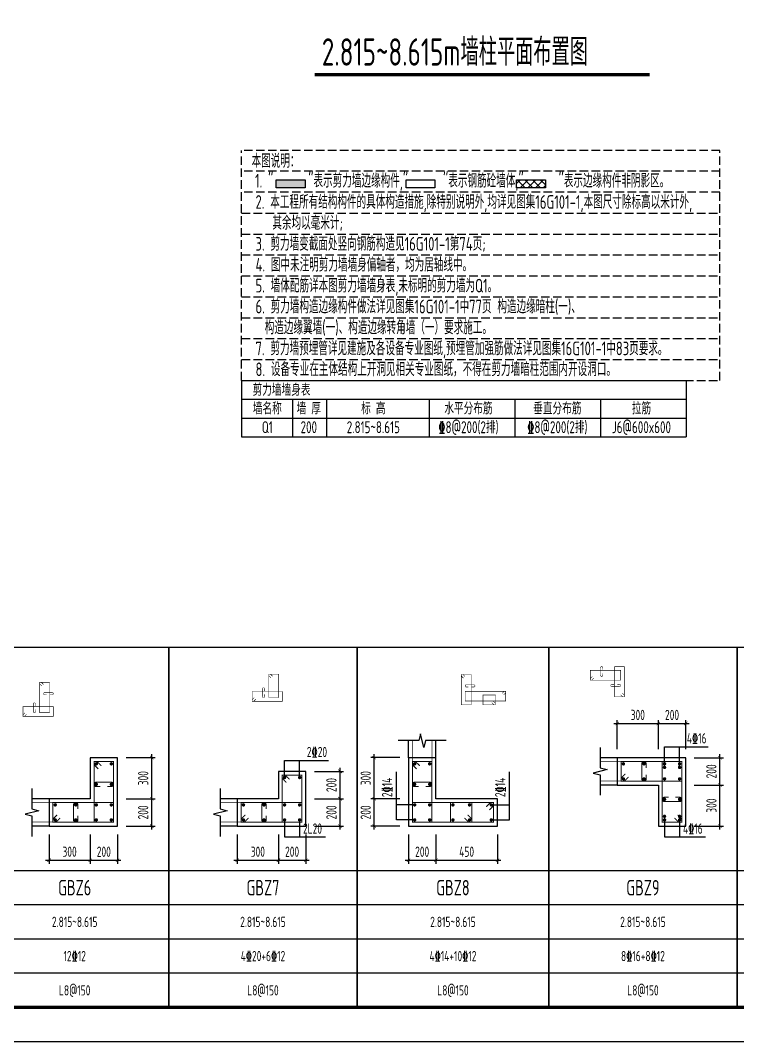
# Model space of a CAD drawing. Extents: x -1058961 to 23600, y -449123 to 2751847.
# Drawn here: x -432238 to -411288, y -150402 to -120549 of the extents above; entities that cross this region are included whole.
import ezdxf
from ezdxf.enums import TextEntityAlignment as Align

# ---------------------------------------------------------------- set-up
doc = ezdxf.new("R2010")
doc.units = 0
doc.header["$LTSCALE"] = 1000
doc.linetypes.add('DASH', pattern=[0.35, 0.25, -0.1])
doc.layers.get('0').update_dxf_attribs({"linetype": 'CONTINUOUS'})
doc.layers.get('DEFPOINTS').update_dxf_attribs({"linetype": 'CONTINUOUS'})
for name, color, linetype in [('-TK', 7, 'CONTINUOUS'), ('COLU_DE_DIM', 3, 'CONTINUOUS'), ('COLU_DE_TH', 7, 'CONTINUOUS'), ('HATCH', 8, 'CONTINUOUS'), ('LABEL', 1, 'CONTINUOUS'), ('LINK', 6, 'CONTINUOUS'), ('LINK-INDEX', 6, 'CONTINUOUS'), ('PUB_TEXT', 2, 'CONTINUOUS'), ('REIN', 6, 'CONTINUOUS'), ('S-文字', 7, 'CONTINUOUS'), ('S-表格线', 54, 'CONTINUOUS'), ('TAB', 7, 'CONTINUOUS'), ('TAB_TEXT', 7, 'CONTINUOUS'), ('TEXT25', 2, 'CONTINUOUS'), ('THIN', 7, 'CONTINUOUS')]:
    doc.layers.add(name, color=color, linetype=linetype)
doc.styles.add('TSSD_DIMENSION', font='Tssdeng.shx', dxfattribs={"width": 0.7, "bigfont": 'tssdchn.shx'})
doc.styles.add('TSSD_REIN', font='tssdeng.shx', dxfattribs={"width": 0.7, "height": 300, "bigfont": 'tssdchn.shx'})
doc.dimstyles.new('TSSD_25_100', dxfattribs={"dimtxt": 300, "dimasz": 100, "dimexe": 100, "dimexo": 250, "dimgap": 100, "dimtad": 1, "dimdec": 0, "dimlfac": 0.25, "dimzin": 0, "dimdsep": 46, "dimtxsty": 'TSSD_DIMENSION', "dimblk": 'ARCHTICK', "dimcen": 0, "dimdle": 100, "dimclrt": 7, "dimadec": 0, "dimazin": 0, "dimtfac": 1, "dimtdec": 0, "dimtix": 1, "dimtmove": 2, "dimatfit": 3, "dimldrblk": 'ARCHTICK', "dimfxl": 0, "dimtolj": 1, "dimtzin": 0, "dimarcsym": 0})

# ---------------------------------------------------------------- blocks, each defined once
blk = doc.blocks.new('_ArchTick')
at = {"color": 0, "linetype": 'ByBlock', "const_width": 0.15}
blk.add_lwpolyline([(-0.5, -0.5), (0.5, 0.5)], dxfattribs=at)
blk = doc.blocks.new('*D85')
at = {"layer": 'COLU_DE_DIM', "color": 0, "lineweight": -2}
for p, q in [((-431402, -144352), (-431402, -145202)), ((-430202, -144352), (-430202, -145202)), ((-431502, -145102), (-430102, -145102))]:
    blk.add_line(p, q, dxfattribs=at)
at = {"layer": 'DEFPOINTS', "color": 0}
for p in [(-431402, -144102), (-430202, -144102), (-430202, -145102)]:
    blk.add_point(p, dxfattribs=at)
at = {"layer": 'COLU_DE_DIM', "color": 0, "lineweight": -2, "xscale": 100, "yscale": 100, "zscale": 100, "rotation": 180}
blk.add_blockref('_ArchTick', (-431402, -145102), dxfattribs=at)
at = {"layer": 'COLU_DE_DIM', "color": 0, "lineweight": -2, "xscale": 100, "yscale": 100, "zscale": 100}
blk.add_blockref('_ArchTick', (-430202, -145102), dxfattribs=at)
at = {"layer": 'COLU_DE_DIM', "color": 7, "insert": (-430802, -144852), "char_height": 300, "attachment_point": 5, "style": 'TSSD_DIMENSION'}
blk.add_mtext('\\A1;300', dxfattribs=at)
blk = doc.blocks.new('*D86')
at = {"layer": 'COLU_DE_DIM', "color": 0, "lineweight": -2}
for p, q in [((-430202, -144352), (-430202, -145202)), ((-429402, -144352), (-429402, -145202)), ((-430302, -145102), (-429302, -145102))]:
    blk.add_line(p, q, dxfattribs=at)
at = {"layer": 'DEFPOINTS', "color": 0}
for p in [(-430202, -144102), (-429402, -144102), (-429402, -145102)]:
    blk.add_point(p, dxfattribs=at)
at = {"layer": 'COLU_DE_DIM', "color": 0, "lineweight": -2, "xscale": 100, "yscale": 100, "zscale": 100, "rotation": 180}
blk.add_blockref('_ArchTick', (-430202, -145102), dxfattribs=at)
at = {"layer": 'COLU_DE_DIM', "color": 0, "lineweight": -2, "xscale": 100, "yscale": 100, "zscale": 100}
blk.add_blockref('_ArchTick', (-429402, -145102), dxfattribs=at)
at = {"layer": 'COLU_DE_DIM', "color": 7, "insert": (-429802, -144852), "char_height": 300, "attachment_point": 5, "style": 'TSSD_DIMENSION'}
blk.add_mtext('\\A1;200', dxfattribs=at)
blk = doc.blocks.new('*D87')
at = {"layer": 'COLU_DE_DIM', "color": 0, "lineweight": -2}
for p, q in [((-428402, -144202), (-428402, -143202)), ((-429152, -143302), (-428302, -143302)), ((-429152, -144102), (-428302, -144102))]:
    blk.add_line(p, q, dxfattribs=at)
at = {"layer": 'DEFPOINTS', "color": 0}
for p in [(-429402, -143302), (-428402, -143302), (-429402, -144102)]:
    blk.add_point(p, dxfattribs=at)
at = {"layer": 'COLU_DE_DIM', "color": 0, "lineweight": -2, "xscale": 100, "yscale": 100, "zscale": 100}
for p, rotation in [((-428402, -143302), 90), ((-428402, -144102), 270)]:
    blk.add_blockref('_ArchTick', p, dxfattribs=dict(at, rotation=rotation))
at = {"layer": 'COLU_DE_DIM', "color": 7, "insert": (-428652, -143702), "char_height": 300, "attachment_point": 5, "rotation": 90, "style": 'TSSD_DIMENSION'}
blk.add_mtext('\\A1;200', dxfattribs=at)
blk = doc.blocks.new('*D88')
at = {"layer": 'COLU_DE_DIM', "color": 0, "lineweight": -2}
for p, q in [((-428402, -143402), (-428402, -142002)), ((-429152, -142102), (-428302, -142102)), ((-429152, -143302), (-428302, -143302))]:
    blk.add_line(p, q, dxfattribs=at)
at = {"layer": 'DEFPOINTS', "color": 0}
for p in [(-429402, -142102), (-428402, -142102), (-429402, -143302)]:
    blk.add_point(p, dxfattribs=at)
at = {"layer": 'COLU_DE_DIM', "color": 0, "lineweight": -2, "xscale": 100, "yscale": 100, "zscale": 100}
for p, rotation in [((-428402, -142102), 90), ((-428402, -143302), 270)]:
    blk.add_blockref('_ArchTick', p, dxfattribs=dict(at, rotation=rotation))
at = {"layer": 'COLU_DE_DIM', "color": 7, "insert": (-428652, -142702), "char_height": 300, "attachment_point": 5, "rotation": 90, "style": 'TSSD_DIMENSION'}
blk.add_mtext('\\A1;300', dxfattribs=at)
blk = doc.blocks.new('*D89')
at = {"layer": 'COLU_DE_DIM', "color": 0, "lineweight": -2}
for p, q in [((-414902, -141103), (-413502, -141103)), ((-414802, -141853), (-414802, -141003)), ((-413602, -141853), (-413602, -141003))]:
    blk.add_line(p, q, dxfattribs=at)
at = {"layer": 'DEFPOINTS', "color": 0}
for p in [(-413602, -141103), (-414802, -142103), (-413602, -142103)]:
    blk.add_point(p, dxfattribs=at)
at = {"layer": 'COLU_DE_DIM', "color": 0, "lineweight": -2, "xscale": 100, "yscale": 100, "zscale": 100, "rotation": 180}
blk.add_blockref('_ArchTick', (-414802, -141103), dxfattribs=at)
at = {"layer": 'COLU_DE_DIM', "color": 0, "lineweight": -2, "xscale": 100, "yscale": 100, "zscale": 100}
blk.add_blockref('_ArchTick', (-413602, -141103), dxfattribs=at)
at = {"layer": 'COLU_DE_DIM', "color": 7, "insert": (-414202, -140853), "char_height": 300, "attachment_point": 5, "style": 'TSSD_DIMENSION'}
blk.add_mtext('\\A1;300', dxfattribs=at)
blk = doc.blocks.new('*D90')
at = {"layer": 'COLU_DE_DIM', "color": 0, "lineweight": -2}
for p, q in [((-413702, -141103), (-412702, -141103)), ((-413602, -141853), (-413602, -141003)), ((-412802, -141853), (-412802, -141003))]:
    blk.add_line(p, q, dxfattribs=at)
at = {"layer": 'DEFPOINTS', "color": 0}
for p in [(-412802, -141103), (-413602, -142103), (-412802, -142103)]:
    blk.add_point(p, dxfattribs=at)
at = {"layer": 'COLU_DE_DIM', "color": 0, "lineweight": -2, "xscale": 100, "yscale": 100, "zscale": 100, "rotation": 180}
blk.add_blockref('_ArchTick', (-413602, -141103), dxfattribs=at)
at = {"layer": 'COLU_DE_DIM', "color": 0, "lineweight": -2, "xscale": 100, "yscale": 100, "zscale": 100}
blk.add_blockref('_ArchTick', (-412802, -141103), dxfattribs=at)
at = {"layer": 'COLU_DE_DIM', "color": 7, "insert": (-413202, -140853), "char_height": 300, "attachment_point": 5, "style": 'TSSD_DIMENSION'}
blk.add_mtext('\\A1;200', dxfattribs=at)
blk = doc.blocks.new('*D91')
at = {"layer": 'COLU_DE_DIM', "color": 0, "lineweight": -2}
for p, q in [((-412552, -142903), (-411702, -142903)), ((-411802, -144202), (-411802, -142803)), ((-412552, -144102), (-411702, -144102))]:
    blk.add_line(p, q, dxfattribs=at)
at = {"layer": 'DEFPOINTS', "color": 0}
for p in [(-412802, -142903), (-411802, -142903), (-412802, -144102)]:
    blk.add_point(p, dxfattribs=at)
at = {"layer": 'COLU_DE_DIM', "color": 0, "lineweight": -2, "xscale": 100, "yscale": 100, "zscale": 100}
for p, rotation in [((-411802, -142903), 90), ((-411802, -144102), 270)]:
    blk.add_blockref('_ArchTick', p, dxfattribs=dict(at, rotation=rotation))
at = {"layer": 'COLU_DE_DIM', "color": 7, "insert": (-412052, -143503), "char_height": 300, "attachment_point": 5, "rotation": 90, "style": 'TSSD_DIMENSION'}
blk.add_mtext('\\A1;300', dxfattribs=at)
blk = doc.blocks.new('*D92')
at = {"layer": 'COLU_DE_DIM', "color": 0, "lineweight": -2}
for p, q in [((-411802, -143003), (-411802, -142003)), ((-412552, -142103), (-411702, -142103)), ((-412552, -142903), (-411702, -142903))]:
    blk.add_line(p, q, dxfattribs=at)
at = {"layer": 'DEFPOINTS', "color": 0}
for p in [(-412802, -142103), (-411802, -142103), (-412802, -142903)]:
    blk.add_point(p, dxfattribs=at)
at = {"layer": 'COLU_DE_DIM', "color": 0, "lineweight": -2, "xscale": 100, "yscale": 100, "zscale": 100}
for p, rotation in [((-411802, -142103), 90), ((-411802, -142903), 270)]:
    blk.add_blockref('_ArchTick', p, dxfattribs=dict(at, rotation=rotation))
at = {"layer": 'COLU_DE_DIM', "color": 7, "insert": (-412052, -142503), "char_height": 300, "attachment_point": 5, "rotation": 90, "style": 'TSSD_DIMENSION'}
blk.add_mtext('\\A1;200', dxfattribs=at)
blk = doc.blocks.new('*D97')
at = {"layer": 'COLU_DE_DIM', "color": 0, "lineweight": -2}
for p, q in [((-420902, -144352), (-420902, -145202)), ((-420102, -144352), (-420102, -145202)), ((-421002, -145102), (-420002, -145102))]:
    blk.add_line(p, q, dxfattribs=at)
at = {"layer": 'DEFPOINTS', "color": 0}
for p in [(-420902, -144102), (-420102, -144102), (-420102, -145102)]:
    blk.add_point(p, dxfattribs=at)
at = {"layer": 'COLU_DE_DIM', "color": 0, "lineweight": -2, "xscale": 100, "yscale": 100, "zscale": 100, "rotation": 180}
blk.add_blockref('_ArchTick', (-420902, -145102), dxfattribs=at)
at = {"layer": 'COLU_DE_DIM', "color": 0, "lineweight": -2, "xscale": 100, "yscale": 100, "zscale": 100}
blk.add_blockref('_ArchTick', (-420102, -145102), dxfattribs=at)
at = {"layer": 'COLU_DE_DIM', "color": 7, "insert": (-420502, -144852), "char_height": 300, "attachment_point": 5, "style": 'TSSD_DIMENSION'}
blk.add_mtext('\\A1;200', dxfattribs=at)
blk = doc.blocks.new('*D98')
at = {"layer": 'COLU_DE_DIM', "color": 0, "lineweight": -2}
for p, q in [((-420102, -144352), (-420102, -145202)), ((-418302, -144352), (-418302, -145202)), ((-420202, -145102), (-418202, -145102))]:
    blk.add_line(p, q, dxfattribs=at)
at = {"layer": 'DEFPOINTS', "color": 0}
for p in [(-420102, -144102), (-418302, -144102), (-418302, -145102)]:
    blk.add_point(p, dxfattribs=at)
at = {"layer": 'COLU_DE_DIM', "color": 0, "lineweight": -2, "xscale": 100, "yscale": 100, "zscale": 100, "rotation": 180}
blk.add_blockref('_ArchTick', (-420102, -145102), dxfattribs=at)
at = {"layer": 'COLU_DE_DIM', "color": 0, "lineweight": -2, "xscale": 100, "yscale": 100, "zscale": 100}
blk.add_blockref('_ArchTick', (-418302, -145102), dxfattribs=at)
at = {"layer": 'COLU_DE_DIM', "color": 7, "insert": (-419202, -144852), "char_height": 300, "attachment_point": 5, "style": 'TSSD_DIMENSION'}
blk.add_mtext('\\A1;450', dxfattribs=at)
blk = doc.blocks.new('*D99')
at = {"layer": 'COLU_DE_DIM', "color": 0, "lineweight": -2}
for p, q in [((-421902, -144202), (-421902, -143202)), ((-421152, -143302), (-422002, -143302)), ((-421152, -144102), (-422002, -144102))]:
    blk.add_line(p, q, dxfattribs=at)
at = {"layer": 'DEFPOINTS', "color": 0}
for p in [(-421902, -143302), (-420902, -143302), (-420902, -144102)]:
    blk.add_point(p, dxfattribs=at)
at = {"layer": 'COLU_DE_DIM', "color": 0, "lineweight": -2, "xscale": 100, "yscale": 100, "zscale": 100}
for p, rotation in [((-421902, -143302), 90), ((-421902, -144102), 270)]:
    blk.add_blockref('_ArchTick', p, dxfattribs=dict(at, rotation=rotation))
at = {"layer": 'COLU_DE_DIM', "color": 7, "insert": (-422152, -143702), "char_height": 300, "attachment_point": 5, "rotation": 90, "style": 'TSSD_DIMENSION'}
blk.add_mtext('\\A1;200', dxfattribs=at)
blk = doc.blocks.new('*D100')
at = {"layer": 'COLU_DE_DIM', "color": 0, "lineweight": -2}
for p, q in [((-421902, -143402), (-421902, -142002)), ((-421152, -142102), (-422002, -142102)), ((-421152, -143302), (-422002, -143302))]:
    blk.add_line(p, q, dxfattribs=at)
at = {"layer": 'DEFPOINTS', "color": 0}
for p in [(-421902, -142102), (-420902, -142102), (-420902, -143302)]:
    blk.add_point(p, dxfattribs=at)
at = {"layer": 'COLU_DE_DIM', "color": 0, "lineweight": -2, "xscale": 100, "yscale": 100, "zscale": 100}
for p, rotation in [((-421902, -142102), 90), ((-421902, -143302), 270)]:
    blk.add_blockref('_ArchTick', p, dxfattribs=dict(at, rotation=rotation))
at = {"layer": 'COLU_DE_DIM', "color": 7, "insert": (-422152, -142702), "char_height": 300, "attachment_point": 5, "rotation": 90, "style": 'TSSD_DIMENSION'}
blk.add_mtext('\\A1;300', dxfattribs=at)
blk = doc.blocks.new('*D101')
at = {"layer": 'COLU_DE_DIM', "color": 0, "lineweight": -2}
for p, q in [((-425902, -144352), (-425902, -145202)), ((-424702, -144352), (-424702, -145202)), ((-426002, -145102), (-424602, -145102))]:
    blk.add_line(p, q, dxfattribs=at)
at = {"layer": 'DEFPOINTS', "color": 0}
for p in [(-425902, -144102), (-424702, -144102), (-424702, -145102)]:
    blk.add_point(p, dxfattribs=at)
at = {"layer": 'COLU_DE_DIM', "color": 0, "lineweight": -2, "xscale": 100, "yscale": 100, "zscale": 100, "rotation": 180}
blk.add_blockref('_ArchTick', (-425902, -145102), dxfattribs=at)
at = {"layer": 'COLU_DE_DIM', "color": 0, "lineweight": -2, "xscale": 100, "yscale": 100, "zscale": 100}
blk.add_blockref('_ArchTick', (-424702, -145102), dxfattribs=at)
at = {"layer": 'COLU_DE_DIM', "color": 7, "insert": (-425302, -144852), "char_height": 300, "attachment_point": 5, "style": 'TSSD_DIMENSION'}
blk.add_mtext('\\A1;300', dxfattribs=at)
blk = doc.blocks.new('*D102')
at = {"layer": 'COLU_DE_DIM', "color": 0, "lineweight": -2}
for p, q in [((-424702, -144352), (-424702, -145202)), ((-423902, -144352), (-423902, -145202)), ((-424802, -145102), (-423802, -145102))]:
    blk.add_line(p, q, dxfattribs=at)
at = {"layer": 'DEFPOINTS', "color": 0}
for p in [(-424702, -144102), (-423902, -144102), (-423902, -145102)]:
    blk.add_point(p, dxfattribs=at)
at = {"layer": 'COLU_DE_DIM', "color": 0, "lineweight": -2, "xscale": 100, "yscale": 100, "zscale": 100, "rotation": 180}
blk.add_blockref('_ArchTick', (-424702, -145102), dxfattribs=at)
at = {"layer": 'COLU_DE_DIM', "color": 0, "lineweight": -2, "xscale": 100, "yscale": 100, "zscale": 100}
blk.add_blockref('_ArchTick', (-423902, -145102), dxfattribs=at)
at = {"layer": 'COLU_DE_DIM', "color": 7, "insert": (-424302, -144852), "char_height": 300, "attachment_point": 5, "style": 'TSSD_DIMENSION'}
blk.add_mtext('\\A1;200', dxfattribs=at)
blk = doc.blocks.new('*D103')
at = {"layer": 'COLU_DE_DIM', "color": 0, "lineweight": -2}
for p, q in [((-422902, -144202), (-422902, -143202)), ((-423652, -143302), (-422802, -143302)), ((-423652, -144102), (-422802, -144102))]:
    blk.add_line(p, q, dxfattribs=at)
at = {"layer": 'DEFPOINTS', "color": 0}
for p in [(-423902, -143302), (-422902, -143302), (-423902, -144102)]:
    blk.add_point(p, dxfattribs=at)
at = {"layer": 'COLU_DE_DIM', "color": 0, "lineweight": -2, "xscale": 100, "yscale": 100, "zscale": 100}
for p, rotation in [((-422902, -143302), 90), ((-422902, -144102), 270)]:
    blk.add_blockref('_ArchTick', p, dxfattribs=dict(at, rotation=rotation))
at = {"layer": 'COLU_DE_DIM', "color": 7, "insert": (-423152, -143702), "char_height": 300, "attachment_point": 5, "rotation": 90, "style": 'TSSD_DIMENSION'}
blk.add_mtext('\\A1;200', dxfattribs=at)
blk = doc.blocks.new('*D104')
at = {"layer": 'COLU_DE_DIM', "color": 0, "lineweight": -2}
for p, q in [((-423652, -142502), (-422802, -142502)), ((-422902, -143402), (-422902, -142402)), ((-423652, -143302), (-422802, -143302))]:
    blk.add_line(p, q, dxfattribs=at)
at = {"layer": 'DEFPOINTS', "color": 0}
for p in [(-423902, -142502), (-422902, -142502), (-423902, -143302)]:
    blk.add_point(p, dxfattribs=at)
at = {"layer": 'COLU_DE_DIM', "color": 0, "lineweight": -2, "xscale": 100, "yscale": 100, "zscale": 100}
for p, rotation in [((-422902, -142502), 90), ((-422902, -143302), 270)]:
    blk.add_blockref('_ArchTick', p, dxfattribs=dict(at, rotation=rotation))
at = {"layer": 'COLU_DE_DIM', "color": 7, "insert": (-423152, -142902), "char_height": 300, "attachment_point": 5, "rotation": 90, "style": 'TSSD_DIMENSION'}
blk.add_mtext('\\A1;200', dxfattribs=at)
blk = doc.blocks.new('*U411')
at = {"layer": 'HATCH'}
for points in [[(5140097, 756132), (5140097, 756363), (5140942, 756132)], [(5140097, 756363), (5140942, 756132), (5140942, 756363)]]:
    blk.add_solid(points, dxfattribs=at)
blk = doc.blocks.new('A1')
blk.add_lwpolyline([(0, 59400), (0, 0), (84100, 0), (84100, 59400)], close=True)
at = {"const_width": 100}
blk.add_lwpolyline([(2500, 58400), (2500, 1000), (83100, 1000), (83100, 58400)], close=True, dxfattribs=at)

msp = doc.modelspace()

# ---------------------------------------------------------------- hatches: boundary and pattern name
at = {"layer": 'HATCH'}
h = msp.add_hatch(dxfattribs=at)
h.set_pattern_fill('HOLE_MATETIEL', color=252, scale=50, style=0)
h.set_pattern_definition([(45, (-721660.36, -91577.37), (-112.2532, 112.2532), []), (135, (-721660.36, -91577.37), (-112.2532, -112.2532), [])])
h.paths.add_polyline_path([(-417746.02, -125208.35), (-416901.22, -125208.35), (-416901.22, -125439.08), (-417746.02, -125439.08)])

# ---------------------------------------------------------------- linework, layer by layer
at = {"layer": 'COLU_DE_TH'}
for points in [[(-431402.3, -143302.49), (-431402.3, -144102.49), (-429402.3, -144102.49), (-429402.3, -142102.49), (-430202.3, -142102.49), (-430202.3, -143302.49), (-431402.3, -143302.49)], [(-420102.3, -142102.49), (-420902.3, -142102.49), (-420902.3, -144102.49), (-418302.03, -144102.49), (-418302.03, -143302.49), (-420102.3, -143302.49), (-420102.3, -142102.49)], [(-414802.03, -142102.84), (-414802.03, -142902.84), (-413602.03, -142902.84), (-413602.03, -144102.49), (-412802.03, -144102.49), (-412802.03, -142102.84), (-414802.03, -142102.84)], [(-425902.3, -143302.49), (-425902.3, -144102.49), (-423902.3, -144102.49), (-423902.3, -142502.49), (-424702.3, -142502.49), (-424702.3, -143302.49), (-425902.3, -143302.49)]]:
    msp.add_lwpolyline(points, close=True, dxfattribs=at)
at = {"layer": 'LABEL'}
for p, q in [((-413422.03, -141787.31), (-412142.03, -141787.31)), ((-413422.03, -142387.64), (-413422.03, -141787.31)), ((-412982.03, -142387.64), (-412982.03, -141787.31)), ((-424522.3, -142186.96), (-423242.3, -142186.96)), ((-424522.3, -142682.49), (-424522.3, -142186.96)), ((-424082.3, -142682.49), (-424082.3, -142186.96)), ((-421254.57, -143922.49), (-421254.57, -142515.73)), ((-417949.76, -143922.49), (-417949.76, -142515.73)), ((-420722.3, -143482.49), (-421254.57, -143482.49)), ((-418482.03, -143482.49), (-417949.76, -143482.49)), ((-413422.03, -143819.48), (-413422.03, -144418.01)), ((-412982.03, -143819.48), (-412982.03, -144418.01)), ((-424522.3, -143922.49), (-424522.3, -144418.02)), ((-424082.3, -143922.49), (-424082.3, -144418.02)), ((-420722.3, -143922.49), (-421254.57, -143922.49)), ((-418482.03, -143922.49), (-417949.76, -143922.49)), ((-424522.3, -144418.02), (-423327.69, -144418.02)), ((-413422.03, -144418.01), (-412227.42, -144418.01))]:
    msp.add_line(p, q, dxfattribs=at)
at = {"layer": 'LINK', "const_width": 30}
for points in [[(-429967.3, -142429.41), (-430087.3, -142309.41), (-430087.3, -142217.49), (-429517.3, -142217.49), (-429517.3, -143987.49), (-430087.3, -143987.49), (-430087.3, -142217.49), (-429995.37, -142217.49), (-429875.37, -142337.49)], [(-420667.3, -142429.41), (-420787.3, -142309.41), (-420787.3, -142217.49), (-420217.3, -142217.49), (-420217.3, -143987.49), (-420787.3, -143987.49), (-420787.3, -142217.49), (-420695.37, -142217.49), (-420575.37, -142337.49)], [(-414475.11, -142667.84), (-414595.11, -142787.84), (-414687.03, -142787.84), (-414687.03, -142217.84), (-412917.03, -142217.84), (-412917.03, -142787.84), (-414687.03, -142787.84), (-414687.03, -142695.91), (-414567.03, -142575.91)], [(-413037.03, -143775.56), (-412917.03, -143895.56), (-412917.03, -143987.49), (-413487.03, -143987.49), (-413487.03, -142217.84), (-412917.03, -142217.84), (-412917.03, -143987.49), (-413008.96, -143987.49), (-413128.96, -143867.49)], [(-424467.3, -142829.41), (-424587.3, -142709.41), (-424587.3, -142617.49), (-424017.3, -142617.49), (-424017.3, -143987.49), (-424587.3, -143987.49), (-424587.3, -142617.49), (-424495.37, -142617.49), (-424375.37, -142737.49)], [(-431075.37, -143867.49), (-431195.37, -143987.49), (-431287.3, -143987.49), (-431287.3, -143417.49), (-429517.3, -143417.49), (-429517.3, -143987.49), (-431287.3, -143987.49), (-431287.3, -143895.56), (-431167.3, -143775.56)], [(-425575.37, -143867.49), (-425695.37, -143987.49), (-425787.3, -143987.49), (-425787.3, -143417.49), (-424017.3, -143417.49), (-424017.3, -143987.49), (-425787.3, -143987.49), (-425787.3, -143895.56), (-425667.3, -143775.56)], [(-418628.96, -143537.49), (-418508.96, -143417.49), (-418417.03, -143417.49), (-418417.03, -143987.49), (-420787.3, -143987.49), (-420787.3, -143417.49), (-418417.03, -143417.49), (-418417.03, -143509.41), (-418537.03, -143629.41)], [(-419173.47, -143775.56), (-419053.47, -143895.56), (-419053.47, -143987.49), (-419669.7, -143987.49), (-419669.7, -143417.49), (-419053.47, -143417.49), (-419053.47, -143987.49), (-419145.39, -143987.49), (-419265.39, -143867.49)]]:
    msp.add_lwpolyline(points, dxfattribs=at)
for points in [[(-413957.03, -142402.84), (-413957.03, -142282.84, 1), (-414087.03, -142282.84), (-414087.03, -142722.84, 1), (-413957.03, -142722.84), (-413957.03, -142602.84)], [(-429702.3, -142947.49), (-429582.3, -142947.49, 1), (-429582.3, -142817.49), (-430022.3, -142817.49, 1), (-430022.3, -142947.49), (-429902.3, -142947.49)], [(-420402.3, -142947.49), (-420282.3, -142947.49, 1), (-420282.3, -142817.49), (-420722.3, -142817.49, 1), (-420722.3, -142947.49), (-420602.3, -142947.49)], [(-413302.03, -143257.66), (-413422.03, -143257.66, 1), (-413422.03, -143387.66), (-412982.03, -143387.66, 1), (-412982.03, -143257.66), (-413102.03, -143257.66)], [(-430557.3, -143602.49), (-430557.3, -143482.49, 1), (-430687.3, -143482.49), (-430687.3, -143922.49, 1), (-430557.3, -143922.49), (-430557.3, -143802.49)], [(-425057.3, -143602.49), (-425057.3, -143482.49, 1), (-425187.3, -143482.49), (-425187.3, -143922.49, 1), (-425057.3, -143922.49), (-425057.3, -143802.49)]]:
    msp.add_lwpolyline(points, format="xyb", dxfattribs=at)
at = {"layer": 'LINK-INDEX', "const_width": 15}
for points in [[(-424919.8, -139765.95), (-424979.8, -139705.95), (-424979.8, -139659.99), (-424694.8, -139659.99), (-424694.8, -140344.99), (-424979.8, -140344.99), (-424979.8, -139659.99), (-424933.84, -139659.99), (-424873.84, -139719.99)], [(-419295.08, -139777.56), (-419355.08, -139717.56), (-419355.08, -139671.6), (-419070.08, -139671.6), (-419070.08, -140556.6), (-419355.08, -140556.6), (-419355.08, -139671.6), (-419309.12, -139671.6), (-419249.12, -139731.6)], [(-415484.55, -139775.08), (-415544.55, -139835.08), (-415590.52, -139835.08), (-415590.52, -139550.08), (-414705.52, -139550.08), (-414705.52, -139835.08), (-415590.52, -139835.08), (-415590.52, -139789.12), (-415530.52, -139729.12)], [(-414655.52, -140218.95), (-414595.52, -140278.95), (-414595.52, -140324.91), (-414880.52, -140324.91), (-414880.52, -139440.08), (-414595.52, -139440.08), (-414595.52, -140324.91), (-414641.48, -140324.91), (-414701.48, -140264.91)], [(-431613.65, -140006.44), (-431673.65, -139946.44), (-431673.65, -139900.47), (-431388.65, -139900.47), (-431388.65, -140785.47), (-431673.65, -140785.47), (-431673.65, -139900.47), (-431627.68, -139900.47), (-431567.68, -139960.47)], [(-425363.84, -140394.99), (-425423.84, -140454.99), (-425469.8, -140454.99), (-425469.8, -140169.99), (-424584.8, -140169.99), (-424584.8, -140454.99), (-425469.8, -140454.99), (-425469.8, -140409.03), (-425409.8, -140349.03)], [(-418165.91, -140221.6), (-418105.91, -140161.6), (-418059.95, -140161.6), (-418059.95, -140446.6), (-419245.08, -140446.6), (-419245.08, -140161.6), (-418059.95, -140161.6), (-418059.95, -140207.56), (-418119.95, -140267.56)], [(-418419.99, -140450.64), (-418359.99, -140510.64), (-418359.99, -140556.6), (-418725.03, -140556.6), (-418725.03, -140271.6), (-418359.99, -140271.6), (-418359.99, -140556.6), (-418405.95, -140556.6), (-418465.95, -140496.6)], [(-432057.68, -140835.47), (-432117.68, -140895.47), (-432163.65, -140895.47), (-432163.65, -140610.47), (-431278.65, -140610.47), (-431278.65, -140895.47), (-432163.65, -140895.47), (-432163.65, -140849.51), (-432103.65, -140789.51)]]:
    msp.add_lwpolyline(points, dxfattribs=at)
for points in [[(-415225.52, -139532.58), (-415225.52, -139472.58, 1), (-415290.52, -139472.58), (-415290.52, -139692.58, 1), (-415225.52, -139692.58), (-415225.52, -139632.58)], [(-419052.58, -140036.6), (-418992.58, -140036.6, 1), (-418992.58, -139971.6), (-419212.58, -139971.6, 1), (-419212.58, -140036.6), (-419152.58, -140036.6)], [(-414898.02, -139960), (-414958.02, -139960, 1), (-414958.02, -140025), (-414738.02, -140025, 1), (-414738.02, -139960), (-414798.02, -139960)], [(-431371.15, -140265.47), (-431311.15, -140265.47, 1), (-431311.15, -140200.47), (-431531.15, -140200.47, 1), (-431531.15, -140265.47), (-431471.15, -140265.47)], [(-425104.8, -140152.49), (-425104.8, -140092.49, 1), (-425169.8, -140092.49), (-425169.8, -140312.49, 1), (-425104.8, -140312.49), (-425104.8, -140252.49)], [(-431798.65, -140592.97), (-431798.65, -140532.97, 1), (-431863.65, -140532.97), (-431863.65, -140752.97, 1), (-431798.65, -140752.97), (-431798.65, -140692.97)]]:
    msp.add_lwpolyline(points, format="xyb", dxfattribs=at)
at = {"layer": 'LINK-INDEX', "color": 1, "const_width": 20}
for points in [[(-420787.3, -142317.49), (-420787.3, -141602.49)], [(-420217.3, -142317.49), (-420217.3, -141602.49)], [(-414587.03, -142217.84), (-415302.03, -142217.84)], [(-414587.03, -142787.84), (-415302.03, -142787.84)], [(-431187.3, -143417.49), (-431902.3, -143417.49)], [(-425687.3, -143417.49), (-426402.3, -143417.49)], [(-431187.3, -143987.49), (-431902.3, -143987.49)], [(-425687.3, -143987.49), (-426402.3, -143987.49)]]:
    msp.add_lwpolyline(points, dxfattribs=at)
at = {"layer": 'PUB_TEXT', "color": 7, "const_width": 100}
msp.add_lwpolyline([(-423643.66, -122131.65), (-413856.53, -122131.65)], dxfattribs=at)
at = {"layer": 'REIN', "const_width": 50}
for points in [[(-430047.3, -142282.49, 1), (-429997.3, -142282.49, 1), (-430047.3, -142282.49)], [(-429607.3, -142282.49, 1), (-429557.3, -142282.49, 1), (-429607.3, -142282.49)], [(-420747.3, -142282.49, 1), (-420697.3, -142282.49, 1), (-420747.3, -142282.49)], [(-420307.3, -142282.49, 1), (-420257.3, -142282.49, 1), (-420307.3, -142282.49)], [(-414647.03, -142282.84, 1), (-414597.03, -142282.84, 1), (-414647.03, -142282.84)], [(-414047.03, -142282.84, 1), (-413997.03, -142282.84, 1), (-414047.03, -142282.84)], [(-413447.03, -142282.84, 1), (-413397.03, -142282.84, 1), (-413447.03, -142282.84)], [(-413447.03, -142387.64, 1), (-413397.03, -142387.64, 1), (-413447.03, -142387.64)], [(-413007.03, -142282.84, 1), (-412957.03, -142282.84, 1), (-413007.03, -142282.84)], [(-413007.03, -142387.64, 1), (-412957.03, -142387.64, 1), (-413007.03, -142387.64)], [(-424547.3, -142682.49, 1), (-424497.3, -142682.49, 1), (-424547.3, -142682.49)], [(-424107.3, -142682.49, 1), (-424057.3, -142682.49, 1), (-424107.3, -142682.49)], [(-414647.03, -142722.84, 1), (-414597.03, -142722.84, 1), (-414647.03, -142722.84)], [(-414047.03, -142722.84, 1), (-413997.03, -142722.84, 1), (-414047.03, -142722.84)], [(-413447.03, -142722.84, 1), (-413397.03, -142722.84, 1), (-413447.03, -142722.84)], [(-413007.03, -142722.84, 1), (-412957.03, -142722.84, 1), (-413007.03, -142722.84)], [(-430047.3, -142882.49, 1), (-429997.3, -142882.49, 1), (-430047.3, -142882.49)], [(-429607.3, -142882.49, 1), (-429557.3, -142882.49, 1), (-429607.3, -142882.49)], [(-420747.3, -142882.49, 1), (-420697.3, -142882.49, 1), (-420747.3, -142882.49)], [(-420307.3, -142882.49, 1), (-420257.3, -142882.49, 1), (-420307.3, -142882.49)], [(-413447.03, -143322.66, 1), (-413397.03, -143322.66, 1), (-413447.03, -143322.66)], [(-413007.03, -143322.66, 1), (-412957.03, -143322.66, 1), (-413007.03, -143322.66)], [(-431247.3, -143482.49, 1), (-431197.3, -143482.49, 1), (-431247.3, -143482.49)], [(-430647.3, -143482.49, 1), (-430597.3, -143482.49, 1), (-430647.3, -143482.49)], [(-430047.3, -143482.49, 1), (-429997.3, -143482.49, 1), (-430047.3, -143482.49)], [(-429607.3, -143482.49, 1), (-429557.3, -143482.49, 1), (-429607.3, -143482.49)], [(-425747.3, -143482.49, 1), (-425697.3, -143482.49, 1), (-425747.3, -143482.49)], [(-425147.3, -143482.49, 1), (-425097.3, -143482.49, 1), (-425147.3, -143482.49)], [(-424547.3, -143482.49, 1), (-424497.3, -143482.49, 1), (-424547.3, -143482.49)], [(-424107.3, -143482.49, 1), (-424057.3, -143482.49, 1), (-424107.3, -143482.49)], [(-420747.3, -143482.49, 1), (-420697.3, -143482.49, 1), (-420747.3, -143482.49)], [(-420307.3, -143482.49, 1), (-420257.3, -143482.49, 1), (-420307.3, -143482.49)], [(-419629.7, -143482.49, 1), (-419579.7, -143482.49, 1), (-419629.7, -143482.49)], [(-419143.47, -143482.49, 1), (-419093.47, -143482.49, 1), (-419143.47, -143482.49)], [(-418507.03, -143482.49, 1), (-418457.03, -143482.49, 1), (-418507.03, -143482.49)], [(-431247.3, -143922.49, 1), (-431197.3, -143922.49, 1), (-431247.3, -143922.49)], [(-430647.3, -143922.49, 1), (-430597.3, -143922.49, 1), (-430647.3, -143922.49)], [(-430047.3, -143922.49, 1), (-429997.3, -143922.49, 1), (-430047.3, -143922.49)], [(-429607.3, -143922.49, 1), (-429557.3, -143922.49, 1), (-429607.3, -143922.49)], [(-425747.3, -143922.49, 1), (-425697.3, -143922.49, 1), (-425747.3, -143922.49)], [(-425147.3, -143922.49, 1), (-425097.3, -143922.49, 1), (-425147.3, -143922.49)], [(-424547.3, -143922.49, 1), (-424497.3, -143922.49, 1), (-424547.3, -143922.49)], [(-424107.3, -143922.49, 1), (-424057.3, -143922.49, 1), (-424107.3, -143922.49)], [(-420747.3, -143922.49, 1), (-420697.3, -143922.49, 1), (-420747.3, -143922.49)], [(-420307.3, -143922.49, 1), (-420257.3, -143922.49, 1), (-420307.3, -143922.49)], [(-419629.7, -143922.49, 1), (-419579.7, -143922.49, 1), (-419629.7, -143922.49)], [(-419143.47, -143922.49, 1), (-419093.47, -143922.49, 1), (-419143.47, -143922.49)], [(-418507.03, -143922.49, 1), (-418457.03, -143922.49, 1), (-418507.03, -143922.49)], [(-413447.03, -143819.48, 1), (-413397.03, -143819.48, 1), (-413447.03, -143819.48)], [(-413447.03, -143922.49, 1), (-413397.03, -143922.49, 1), (-413447.03, -143922.49)], [(-413007.03, -143819.48, 1), (-412957.03, -143819.48, 1), (-413007.03, -143819.48)], [(-413007.03, -143922.49, 1), (-412957.03, -143922.49, 1), (-413007.03, -143922.49)]]:
    msp.add_lwpolyline(points, format="xyb", close=True, dxfattribs=at)
at = {"layer": 'S-文字'}
for points in [[(-424769.24, -125208.35), (-423924.44, -125208.35), (-423924.44, -125439.08), (-424769.24, -125439.08)], [(-420972.77, -125208.35), (-420127.97, -125208.35), (-420127.97, -125439.08), (-420972.77, -125439.08)], [(-417746.02, -125208.35), (-416901.22, -125208.35), (-416901.22, -125439.08), (-417746.02, -125439.08)]]:
    msp.add_lwpolyline(points, close=True, dxfattribs=at)
at = {"layer": 'S-表格线', "linetype": 'DASH'}
for p, q in [((-425778.71, -131074.19), (-425778.71, -124347.42)), ((-411803.6, -124347.42), (-425778.71, -124347.42)), ((-411803.6, -131074.19), (-411803.6, -124347.42)), ((-411803.6, -124958.95), (-425778.71, -124958.95)), ((-411803.6, -125570.47), (-425778.71, -125570.47)), ((-425778.71, -126181.99), (-411803.6, -126181.99)), ((-425778.71, -126793.52), (-411803.6, -126793.52)), ((-425778.71, -127405.04), (-411803.6, -127405.04)), ((-425778.71, -128016.57), (-411803.6, -128016.57)), ((-425778.71, -128628.09), (-411803.6, -128628.09)), ((-425778.71, -129239.61), (-411803.6, -129239.61)), ((-425778.71, -129851.14), (-411803.6, -129851.14)), ((-425778.71, -130462.66), (-411803.6, -130462.66)), ((-425778.71, -131074.19), (-411803.6, -131074.19))]:
    msp.add_line(p, q, dxfattribs=at)
at = {"layer": 'S-表格线'}
for p, q in [((-425778.71, -131074.19), (-425778.71, -132724.19)), ((-425778.71, -131074.19), (-412792.96, -131074.19)), ((-412792.96, -131074.19), (-412792.96, -132724.19)), ((-425778.71, -131624.19), (-412792.96, -131624.19)), ((-424292.96, -131624.19), (-424292.96, -132724.19)), ((-423292.96, -131624.19), (-423292.96, -132724.19)), ((-420292.96, -131624.19), (-420292.96, -132724.19)), ((-417792.96, -131624.19), (-417792.96, -132724.19)), ((-415292.96, -131624.19), (-415292.96, -132724.19)), ((-425778.71, -132174.19), (-412792.96, -132174.19)), ((-425778.71, -132724.19), (-412792.96, -132724.19))]:
    msp.add_line(p, q, dxfattribs=at)
at = {"layer": 'TAB'}
for points in [[(-433402.3, -138872.94), (-427902.3, -138872.94), (-427902.3, -149402.49), (-433402.3, -149402.49), (-433402.3, -138872.94), (-433402.3, -145402.49), (-427902.3, -145402.49), (-427902.3, -146402.49), (-433402.3, -146402.49), (-433402.3, -147402.49), (-427902.3, -147402.49), (-427902.3, -148402.49), (-433402.3, -148402.49)], [(-427902.3, -138872.94), (-422402.3, -138872.94), (-422402.3, -149402.49), (-427902.3, -149402.49), (-427902.3, -138872.94), (-427902.3, -145402.49), (-422402.3, -145402.49), (-422402.3, -146402.49), (-427902.3, -146402.49), (-427902.3, -147402.49), (-422402.3, -147402.49), (-422402.3, -148402.49), (-427902.3, -148402.49)], [(-422402.3, -138872.94), (-416802.03, -138872.94), (-416802.03, -149402.49), (-422402.3, -149402.49), (-422402.3, -138872.94), (-422402.3, -145402.49), (-416802.03, -145402.49), (-416802.03, -146402.49), (-422402.3, -146402.49), (-422402.3, -147402.49), (-416802.03, -147402.49), (-416802.03, -148402.49), (-422402.3, -148402.49)], [(-416802.03, -138872.94), (-411302.03, -138872.94), (-411302.03, -149402.49), (-416802.03, -149402.49), (-416802.03, -138872.94), (-416802.03, -145402.49), (-411302.03, -145402.49), (-411302.03, -146402.49), (-416802.03, -146402.49), (-416802.03, -147402.49), (-411302.03, -147402.49), (-411302.03, -148402.49), (-416802.03, -148402.49)], [(-411302.03, -138872.94), (-404902.13, -138872.94), (-404902.13, -149402.49), (-411302.03, -149402.49), (-411302.03, -138872.94), (-411302.03, -145402.49), (-404902.13, -145402.49), (-404902.13, -146402.49), (-411302.03, -146402.49), (-411302.03, -147402.49), (-404902.13, -147402.49), (-404902.13, -148402.49), (-411302.03, -148402.49)]]:
    msp.add_lwpolyline(points, dxfattribs=at)
at = {"layer": 'THIN'}
for p, q in [((-420902.3, -142102.49), (-420902.3, -141602.49)), ((-420102.3, -142102.49), (-420102.3, -141602.49)), ((-414802.03, -142102.84), (-415302.03, -142102.83)), ((-414802.03, -142902.84), (-415302.03, -142902.83)), ((-431402.3, -143302.49), (-431902.3, -143302.49)), ((-425902.3, -143302.49), (-426402.3, -143302.49)), ((-431402.3, -144102.49), (-431902.3, -144102.49)), ((-425902.3, -144102.49), (-426402.3, -144102.49))]:
    msp.add_line(p, q, dxfattribs=at)
for points in [[(-419802.3, -141602.49), (-420402.3, -141602.49), (-420452.3, -141802.49), (-420552.3, -141402.49), (-420602.3, -141602.49), (-421202.3, -141602.49)], [(-415302.03, -141802.83), (-415302.03, -142402.83), (-415102.03, -142452.84), (-415502.03, -142552.83), (-415302.03, -142602.83), (-415302.03, -143202.83)], [(-431902.3, -143002.49), (-431902.3, -143602.49), (-431702.3, -143652.49), (-432102.3, -143752.49), (-431902.3, -143802.49), (-431902.3, -144402.49)], [(-426402.3, -143002.49), (-426402.3, -143602.49), (-426202.3, -143652.49), (-426602.3, -143752.49), (-426402.3, -143802.49), (-426402.3, -144402.49)]]:
    msp.add_lwpolyline(points, dxfattribs=at)

# ---------------------------------------------------------------- block references
at = {"layer": '-TK'}
msp.add_blockref('A1', (-459602.31, -150402.49), dxfattribs=at)
at = {"layer": 'HATCH'}
msp.add_blockref('*U411', (-5564866.05, -881571.13), dxfattribs=at)

# ---------------------------------------------------------------- texts
at = {"layer": 'PUB_TEXT', "color": 7, "style": 'TSSD_REIN', "width": 0.7}
msp.add_text('2.815~8.615m墙柱平面布置图', height=800, dxfattribs=at).set_placement((-423434.08, -121871.65))
at = {"layer": 'S-文字', "style": 'TSSD_REIN', "width": 0.7}
for s, height, p in [('本图说明：', 400, (-425485.83, -124857.59)), ('1. "      "表示剪力墙边缘构件,"      "表示钢筋砼墙体,"      "表示边缘构件非阴影区。', 400, (-425384.1, -125436.55)), ('2. 本工程所有结构构件的具体构造措施,除特别说明外,均详见图集16G101-1,本图尺寸除标高以米计外,', 400, (-425370.58, -126056.85)), ('其余均以毫米计;', 400, (-424877.98, -126668.38)), ('3. 剪力墙变截面处竖向钢筋构造见16G101-1第74页;', 400, (-425370.58, -127279.9)), ('4. 图中未注明剪力墙墙身偏轴者，均为居轴线中。', 400, (-425370.58, -127891.43)), ('6. 剪力墙构造边缘构件做法详见图集16G101-1中77页 构造边缘暗柱(一)、', 400, (-425370.58, -129114.47)), ('构造边缘翼墙(一)、构造边缘转角墙（一）要求施工。', 400, (-425101.34, -129726)), ('7. 剪力墙预埋管详见建施及各设备专业图纸,预埋管加强筋做法详见图集16G101-1中83页要求。', 400, (-425370.58, -130337.52)), ('8. 设备专业在主体结构上开洞见相关专业图纸，不得在剪力墙暗柱范围内开设洞口。', 400, (-425370.58, -130949.05)), ('剪力墙墙身表', 350, (-425454.96, -131524.19))]:
    msp.add_text(s, height=height, dxfattribs=at).set_placement(p)
at = {"layer": 'S-文字', "color": 3, "style": 'TSSD_REIN', "width": 0.7}
msp.add_text('5. 墙体配筋详本图剪力墙墙身表,未标明的剪力墙为Q1。', height=400, dxfattribs=at).set_placement((-425370.58, -128502.95))
at = {"layer": 'S-文字', "style": 'TSSD_REIN', "width": 0.7}
for s, p in [('墙名称', (-425026.39, -132066.32)), ('墙 厚', (-423813.71, -132066.32)), ('标 高', (-421928.32, -132066.32)), ('水平分布筋', (-419149.86, -132066.32)), ('垂直分布筋', (-416552.8, -132066.32)), ('拉筋', (-414096.61, -132066.32)), ('%%1328@200(2排)', (-419149.86, -132616.32)), ('%%1328@200(2排)', (-416552.8, -132616.32)), ('J6@600x600', (-414096.61, -132616.32)), ('Q1', (-425026.39, -132616.32)), ('200', (-423813.71, -132616.32)), ('2.815~8.615', (-421928.32, -132616.32))]:
    msp.add_text(s, height=350, dxfattribs=at).set_placement(p, align=Align.CENTER)
at = {"layer": 'TAB_TEXT', "style": 'TSSD_REIN', "width": 0.7}
for s, height, p in [('GBZ6', 450, (-430652.3, -145902.49)), ('GBZ7', 450, (-425152.3, -145902.49)), ('GBZ8', 450, (-419602.16, -145902.49)), ('GBZ9', 450, (-414052.03, -145902.49)), ('2.815~8.615', 300, (-430652.3, -146902.49)), ('2.815~8.615', 300, (-425152.3, -146902.49)), ('2.815~8.615', 300, (-419602.16, -146902.49)), ('2.815~8.615', 300, (-414052.03, -146902.49)), ('12%%13212', 300, (-430652.3, -147902.49)), ('L8@150', 300, (-430652.3, -148902.49)), ('L8@150', 300, (-425152.3, -148902.49)), ('L8@150', 300, (-419602.16, -148902.49)), ('L8@150', 300, (-414052.03, -148902.49))]:
    msp.add_text(s, height=height, dxfattribs=at).set_placement(p, align=Align.MIDDLE)
at = {"layer": 'TAB_TEXT', "color": 1, "style": 'TSSD_REIN', "width": 0.7}
for s, p in [('4%%13220+6%%13212', (-425152.3, -147902.49)), ('4%%13214+10%%13212', (-419602.16, -147902.49)), ('8%%13216+8%%13212', (-414052.03, -147902.49))]:
    msp.add_text(s, height=300, dxfattribs=at).set_placement(p, align=Align.MIDDLE)
at = {"layer": 'TEXT25', "color": 1, "style": 'TSSD_REIN', "width": 0.7}
for s, p in [('4%%13216', (-412769.96, -141776.25)), ('2%%13220', (-423870.23, -142175.9)), ('2L20', (-423982.3, -144414.63)), ('4%%13216', (-412882.03, -144414.63))]:
    msp.add_text(s, height=300, dxfattribs=at).set_placement(p, align=Align.BOTTOM_LEFT)
at = {"layer": 'TEXT25', "style": 'TSSD_REIN', "width": 0.7}
for p in [(-421286.84, -143255.73), (-417982.03, -143255.73)]:
    msp.add_text('2%%13214', height=300, rotation=89.999998, dxfattribs=at).set_placement(p, align=Align.BOTTOM_LEFT)

# ---------------------------------------------------------------- dimensions: what is measured, and where the dimension line sits
at = {"layer": 'COLU_DE_DIM'}
for base, p1, p2, picture, middle in [((-413602.03, -141102.83), (-414802.03, -142102.83), (-413602.03, -142102.83), '*D89', (-414202.03, -140852.83)), ((-412802.03, -141102.83), (-413602.03, -142102.83), (-412802.03, -142102.83), '*D90', (-413202.03, -140852.83)), ((-430202.3, -145102.49), (-431402.3, -144102.49), (-430202.3, -144102.49), '*D85', (-430802.3, -144852.49)), ((-429402.3, -145102.49), (-430202.3, -144102.49), (-429402.3, -144102.49), '*D86', (-429802.3, -144852.49)), ((-424702.3, -145102.49), (-425902.3, -144102.49), (-424702.3, -144102.49), '*D101', (-425302.3, -144852.49)), ((-423902.3, -145102.49), (-424702.3, -144102.49), (-423902.3, -144102.49), '*D102', (-424302.3, -144852.49)), ((-420102.3, -145102.49), (-420902.3, -144102.49), (-420102.3, -144102.49), '*D97', (-420502.3, -144852.49)), ((-418302.03, -145102.49), (-420102.3, -144102.49), (-418302.03, -144102.49), '*D98', (-419202.16, -144852.49))]:
    dim = msp.add_linear_dim(base=base, p1=p1, p2=p2, dimstyle='TSSD_25_100', dxfattribs=at)
    dim.commit()
    dim.dimension.update_dxf_attribs({"geometry": picture, "text_midpoint": middle})
for base, p1, p2, picture, middle in [((-428402.3, -142102.49), (-429402.3, -143302.49), (-429402.3, -142102.49), '*D88', (-428652.3, -142702.49)), ((-421902.3, -142102.49), (-420902.3, -143302.49), (-420902.3, -142102.49), '*D100', (-422152.3, -142702.49)), ((-411802.03, -142102.84), (-412802.03, -142902.84), (-412802.03, -142102.84), '*D92', (-412052.03, -142502.84)), ((-422902.3, -142502.49), (-423902.3, -143302.49), (-423902.3, -142502.49), '*D104', (-423152.3, -142902.49)), ((-411802.03, -142902.84), (-412802.03, -144102.49), (-412802.03, -142902.84), '*D91', (-412052.03, -143502.66)), ((-428402.3, -143302.49), (-429402.3, -144102.49), (-429402.3, -143302.49), '*D87', (-428652.3, -143702.49)), ((-422902.3, -143302.49), (-423902.3, -144102.49), (-423902.3, -143302.49), '*D103', (-423152.3, -143702.49)), ((-421902.3, -143302.49), (-420902.3, -144102.49), (-420902.3, -143302.49), '*D99', (-422152.3, -143702.49))]:
    dim = msp.add_linear_dim(base=base, p1=p1, p2=p2, angle=90, dimstyle='TSSD_25_100', dxfattribs=at)
    dim.commit()
    dim.dimension.update_dxf_attribs({"geometry": picture, "text_midpoint": middle})

doc.saveas('drawing.dxf')
